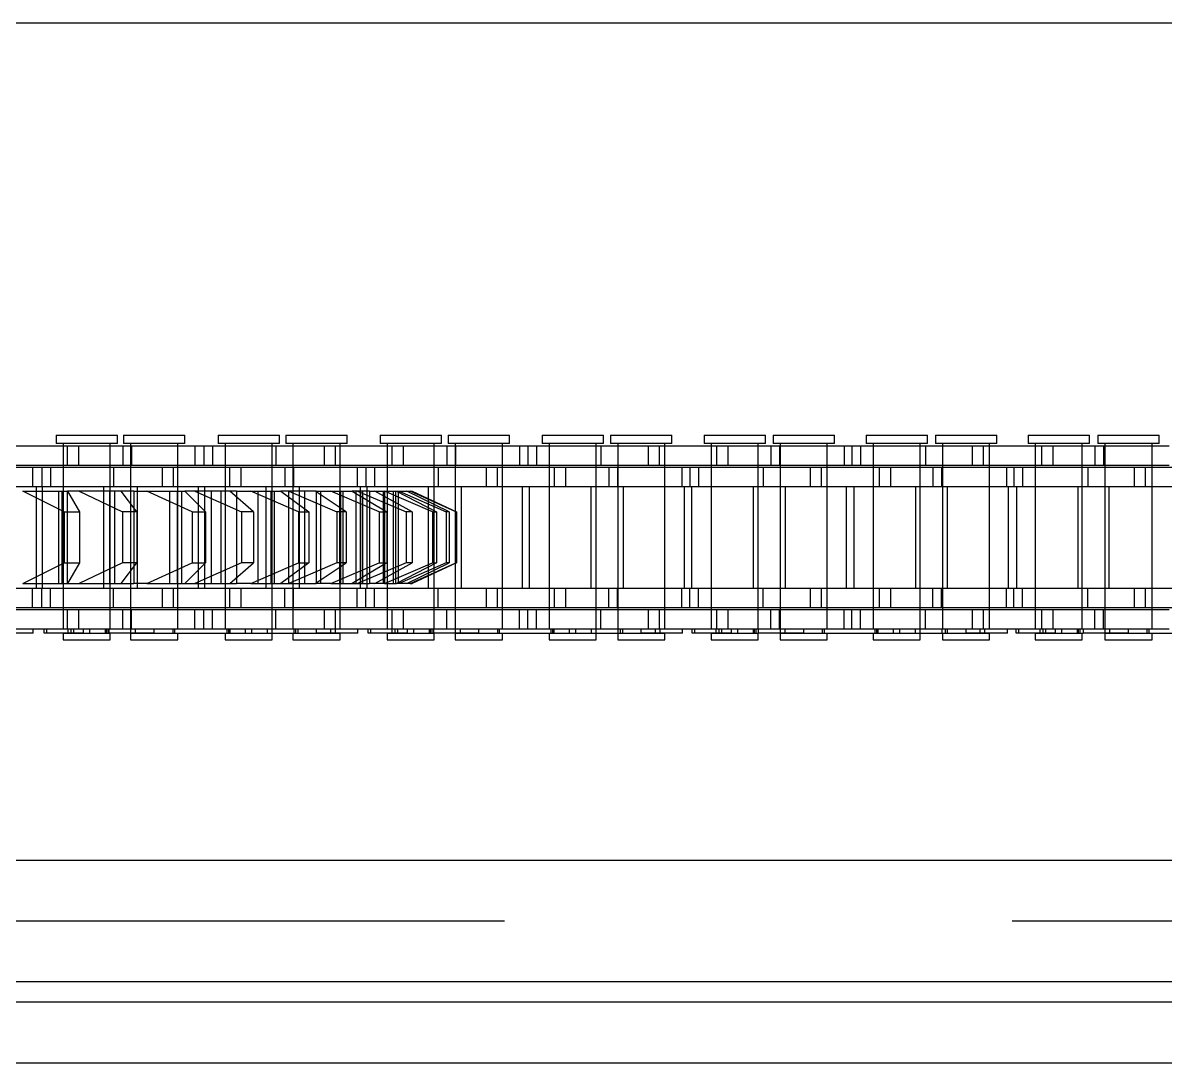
# Model space of a CAD drawing. Header units: metres. Extents: x 0 to 21025, y 0 to 14850.
# Drawn here: x 2123.5 to 2212.9, y 9040.3 to 9121.6 of the extents above; entities that cross this region are included whole.
import ezdxf

# ---------------------------------------------------------------- set-up
doc = ezdxf.new("R2010")
doc.units = ezdxf.units.M
doc.header["$LTSCALE"] = 25
doc.linetypes.add('HIDDEN2', pattern=[4.7625, 3.175, -1.5875])
doc.layers.add('SL4', color=4, linetype='Continuous')
doc.layers.add('ST1', color=7, linetype='HIDDEN2')

msp = doc.modelspace()

# ---------------------------------------------------------------- linework, layer by layer
at = {"layer": 'SL4'}
for p, q in [((2085.807, 9121.619), (2875.564, 9121.619)), ((2085.802, 9056.144), (2875.564, 9056.144)), ((2875.564, 9046.619), (1925.562, 9046.619)), ((2251.996, 9045.026), (1961.996, 9045.026)), ((2248.996, 9040.269), (1957.238, 9040.269))]:
    msp.add_line(p, q, dxfattribs=at)
at = {"layer": 'ST1'}
for p, q in [((2126.107, 9089.384), (2130.904, 9089.384)), ((2126.107, 9089.384), (2126.107, 9088.725)), ((2130.904, 9088.725), (2130.904, 9089.384)), ((2131.38, 9089.384), (2136.177, 9089.384)), ((2131.38, 9089.384), (2131.38, 9088.725)), ((2136.177, 9088.725), (2136.177, 9089.384)), ((2138.777, 9089.384), (2143.574, 9089.384)), ((2138.777, 9089.384), (2138.777, 9088.725)), ((2143.574, 9088.725), (2143.574, 9089.384)), ((2144.08, 9089.384), (2148.877, 9089.384)), ((2144.08, 9089.384), (2144.08, 9088.725)), ((2148.877, 9088.725), (2148.877, 9089.384)), ((2151.447, 9089.384), (2156.244, 9089.384)), ((2151.447, 9089.384), (2151.447, 9088.725)), ((2156.244, 9088.725), (2156.244, 9089.384)), ((2156.78, 9089.384), (2161.577, 9089.384)), ((2156.78, 9089.384), (2156.78, 9088.725)), ((2161.577, 9088.725), (2161.577, 9089.384)), ((2164.117, 9089.384), (2168.914, 9089.384)), ((2164.117, 9089.384), (2164.117, 9088.725)), ((2168.914, 9088.725), (2168.914, 9089.384)), ((2169.48, 9089.384), (2174.277, 9089.384)), ((2169.48, 9089.384), (2169.48, 9088.725)), ((2174.277, 9088.725), (2174.277, 9089.384)), ((2176.787, 9089.384), (2181.584, 9089.384)), ((2176.787, 9089.384), (2176.787, 9088.725)), ((2181.584, 9088.725), (2181.584, 9089.384)), ((2182.18, 9089.384), (2186.977, 9089.384)), ((2182.18, 9089.384), (2182.18, 9088.725)), ((2186.977, 9088.725), (2186.977, 9089.384)), ((2189.457, 9089.384), (2194.254, 9089.384)), ((2189.457, 9089.384), (2189.457, 9088.725)), ((2194.254, 9088.725), (2194.254, 9089.384)), ((2194.88, 9089.384), (2199.677, 9089.384)), ((2194.88, 9089.384), (2194.88, 9088.725)), ((2199.677, 9088.725), (2199.677, 9089.384)), ((2202.127, 9089.384), (2206.924, 9089.384)), ((2202.127, 9089.384), (2202.127, 9088.725)), ((2206.924, 9088.725), (2206.924, 9089.384)), ((2207.58, 9089.384), (2212.377, 9089.384)), ((2207.58, 9089.384), (2207.58, 9088.725)), ((2212.377, 9088.725), (2212.377, 9089.384)), ((2117.904, 9088.541), (2126.999, 9088.541)), ((2130.904, 9088.725), (2126.107, 9088.725)), ((2126.66, 9088.725), (2126.66, 9074.227)), ((2126.66, 9088.541), (2126.66, 9087.021)), ((2126.999, 9088.541), (2127.859, 9088.541)), ((2126.999, 9087.021), (2126.999, 9088.541)), ((2127.859, 9088.541), (2136.954, 9088.541)), ((2127.859, 9088.541), (2127.859, 9087.021)), ((2130.35, 9074.227), (2130.35, 9088.725)), ((2130.35, 9087.021), (2130.35, 9088.541)), ((2131.33, 9088.541), (2131.33, 9087.021)), ((2136.177, 9088.725), (2131.38, 9088.725)), ((2131.934, 9088.725), (2131.934, 9074.227)), ((2131.934, 9088.541), (2131.934, 9087.021)), ((2132.016, 9088.541), (2132.016, 9087.021)), ((2135.624, 9074.227), (2135.624, 9088.725)), ((2135.624, 9087.021), (2135.624, 9088.541)), ((2136.954, 9088.541), (2136.954, 9087.021)), ((2136.954, 9088.541), (2143.304, 9088.541)), ((2137.665, 9088.541), (2137.665, 9087.021)), ((2138.351, 9088.541), (2138.351, 9087.021)), ((2143.574, 9088.725), (2138.777, 9088.725)), ((2139.33, 9088.725), (2139.33, 9074.227)), ((2139.33, 9088.541), (2139.33, 9087.021)), ((2143.02, 9074.227), (2143.02, 9088.725)), ((2143.02, 9087.021), (2143.02, 9088.541)), ((2143.304, 9088.541), (2143.304, 9087.021)), ((2143.304, 9088.541), (2152.399, 9088.541)), ((2148.877, 9088.725), (2144.08, 9088.725)), ((2144.634, 9088.725), (2144.634, 9074.227)), ((2144.634, 9088.541), (2144.634, 9087.021)), ((2147.095, 9087.021), (2147.095, 9088.541)), ((2147.925, 9088.541), (2147.925, 9087.021)), ((2148.324, 9074.227), (2148.324, 9088.725)), ((2148.324, 9087.021), (2148.324, 9088.541)), ((2156.244, 9088.725), (2151.447, 9088.725)), ((2152, 9088.725), (2152, 9074.227)), ((2152, 9088.541), (2152, 9087.021)), ((2152.399, 9088.541), (2153.259, 9088.541)), ((2152.399, 9087.021), (2152.399, 9088.541)), ((2153.259, 9088.541), (2162.354, 9088.541)), ((2153.259, 9088.541), (2153.259, 9087.021)), ((2155.69, 9074.227), (2155.69, 9088.725)), ((2155.69, 9087.021), (2155.69, 9088.541)), ((2156.67, 9088.541), (2156.67, 9087.021)), ((2161.577, 9088.725), (2156.78, 9088.725)), ((2157.334, 9088.725), (2157.334, 9074.227)), ((2157.334, 9088.541), (2157.334, 9087.021)), ((2157.356, 9088.541), (2157.356, 9087.021)), ((2161.024, 9074.227), (2161.024, 9088.725)), ((2161.024, 9087.021), (2161.024, 9088.541)), ((2162.354, 9088.541), (2162.354, 9087.021)), ((2162.354, 9088.541), (2168.704, 9088.541)), ((2163.005, 9088.541), (2163.005, 9087.021)), ((2163.691, 9088.541), (2163.691, 9087.021)), ((2168.914, 9088.725), (2164.117, 9088.725)), ((2164.67, 9088.725), (2164.67, 9074.227)), ((2164.67, 9088.541), (2164.67, 9087.021)), ((2168.36, 9074.227), (2168.36, 9088.725)), ((2168.36, 9087.021), (2168.36, 9088.541)), ((2168.704, 9088.541), (2168.704, 9087.021)), ((2168.704, 9088.541), (2177.799, 9088.541)), ((2174.277, 9088.725), (2169.48, 9088.725)), ((2170.034, 9088.725), (2170.034, 9074.227)), ((2170.034, 9088.541), (2170.034, 9087.021)), ((2172.435, 9087.021), (2172.435, 9088.541)), ((2173.265, 9088.541), (2173.265, 9087.021)), ((2173.724, 9074.227), (2173.724, 9088.725)), ((2173.724, 9087.021), (2173.724, 9088.541)), ((2181.584, 9088.725), (2176.787, 9088.725)), ((2177.34, 9088.725), (2177.34, 9074.227)), ((2177.34, 9088.541), (2177.34, 9087.021)), ((2177.799, 9088.541), (2178.659, 9088.541)), ((2177.799, 9087.021), (2177.799, 9088.541)), ((2178.659, 9088.541), (2187.754, 9088.541)), ((2178.659, 9088.541), (2178.659, 9087.021)), ((2181.03, 9074.227), (2181.03, 9088.725)), ((2181.03, 9087.021), (2181.03, 9088.541)), ((2182.01, 9088.541), (2182.01, 9087.021)), ((2186.977, 9088.725), (2182.18, 9088.725)), ((2182.696, 9088.541), (2182.696, 9087.021)), ((2182.734, 9088.725), (2182.734, 9074.227)), ((2182.734, 9088.541), (2182.734, 9087.021)), ((2186.424, 9074.227), (2186.424, 9088.725)), ((2186.424, 9087.021), (2186.424, 9088.541)), ((2187.754, 9088.541), (2187.754, 9087.021)), ((2187.754, 9088.541), (2194.104, 9088.541)), ((2188.345, 9088.541), (2188.345, 9087.021)), ((2189.031, 9088.541), (2189.031, 9087.021)), ((2194.254, 9088.725), (2189.457, 9088.725)), ((2190.01, 9088.725), (2190.01, 9074.227)), ((2190.01, 9088.541), (2190.01, 9087.021)), ((2193.7, 9074.227), (2193.7, 9088.725)), ((2193.7, 9087.021), (2193.7, 9088.541)), ((2194.104, 9088.541), (2194.104, 9087.021)), ((2194.104, 9088.541), (2203.199, 9088.541)), ((2199.677, 9088.725), (2194.88, 9088.725)), ((2195.434, 9088.725), (2195.434, 9074.227)), ((2195.434, 9088.541), (2195.434, 9087.021)), ((2197.775, 9087.021), (2197.775, 9088.541)), ((2198.605, 9088.541), (2198.605, 9087.021)), ((2199.124, 9074.227), (2199.124, 9088.725)), ((2199.124, 9087.021), (2199.124, 9088.541)), ((2206.924, 9088.725), (2202.127, 9088.725)), ((2202.68, 9088.725), (2202.68, 9074.227)), ((2202.68, 9088.541), (2202.68, 9087.021)), ((2203.199, 9088.541), (2204.059, 9088.541)), ((2203.199, 9087.021), (2203.199, 9088.541)), ((2204.059, 9088.541), (2213.154, 9088.541)), ((2204.059, 9088.541), (2204.059, 9087.021)), ((2206.37, 9074.227), (2206.37, 9088.725)), ((2206.37, 9087.021), (2206.37, 9088.541)), ((2207.35, 9088.541), (2207.35, 9087.021)), ((2212.377, 9088.725), (2207.58, 9088.725)), ((2208.036, 9088.541), (2208.036, 9087.021)), ((2208.134, 9088.725), (2208.134, 9074.227)), ((2208.134, 9088.541), (2208.134, 9087.021)), ((2211.824, 9074.227), (2211.824, 9088.725)), ((2211.824, 9087.021), (2211.824, 9088.541)), ((2115.159, 9086.869), (2124.254, 9086.869)), ((2117.904, 9087.021), (2126.999, 9087.021)), ((2124.254, 9086.869), (2124.254, 9085.349)), ((2124.254, 9086.869), (2130.604, 9086.869)), ((2124.995, 9086.869), (2124.995, 9085.349)), ((2125.681, 9086.869), (2125.681, 9085.349)), ((2126.66, 9086.869), (2126.66, 9085.349)), ((2126.999, 9087.021), (2127.859, 9087.021)), ((2127.859, 9087.021), (2136.954, 9087.021)), ((2130.35, 9085.349), (2130.35, 9086.869)), ((2130.604, 9086.869), (2130.604, 9085.349)), ((2130.604, 9086.869), (2139.699, 9086.869)), ((2131.934, 9086.869), (2131.934, 9085.349)), ((2134.425, 9085.349), (2134.425, 9086.869)), ((2135.255, 9086.869), (2135.255, 9085.349)), ((2135.624, 9085.349), (2135.624, 9086.869)), ((2136.954, 9087.021), (2143.304, 9087.021)), ((2139.33, 9086.869), (2139.33, 9085.349)), ((2139.699, 9086.869), (2140.559, 9086.869)), ((2139.699, 9085.349), (2139.699, 9086.869)), ((2140.559, 9086.869), (2149.654, 9086.869)), ((2140.559, 9086.869), (2140.559, 9085.349)), ((2143.02, 9085.349), (2143.02, 9086.869)), ((2143.304, 9087.021), (2152.399, 9087.021)), ((2144, 9086.869), (2144, 9085.349)), ((2144.634, 9086.869), (2144.634, 9085.349)), ((2144.686, 9086.869), (2144.686, 9085.349)), ((2148.324, 9085.349), (2148.324, 9086.869)), ((2149.654, 9086.869), (2149.654, 9085.349)), ((2149.654, 9086.869), (2156.004, 9086.869)), ((2150.335, 9086.869), (2150.335, 9085.349)), ((2151.021, 9086.869), (2151.021, 9085.349)), ((2152, 9086.869), (2152, 9085.349)), ((2152.399, 9087.021), (2153.259, 9087.021)), ((2153.259, 9087.021), (2162.354, 9087.021)), ((2155.69, 9085.349), (2155.69, 9086.869)), ((2156.004, 9086.869), (2156.004, 9085.349)), ((2156.004, 9086.869), (2165.099, 9086.869)), ((2157.334, 9086.869), (2157.334, 9085.349)), ((2159.765, 9085.349), (2159.765, 9086.869)), ((2160.595, 9086.869), (2160.595, 9085.349)), ((2161.024, 9085.349), (2161.024, 9086.869)), ((2162.354, 9087.021), (2168.704, 9087.021)), ((2164.67, 9086.869), (2164.67, 9085.349)), ((2165.099, 9086.869), (2165.959, 9086.869)), ((2165.099, 9085.349), (2165.099, 9086.869)), ((2165.959, 9086.869), (2175.054, 9086.869)), ((2165.959, 9086.869), (2165.959, 9085.349)), ((2168.36, 9085.349), (2168.36, 9086.869)), ((2168.704, 9087.021), (2177.799, 9087.021)), ((2169.34, 9086.869), (2169.34, 9085.349)), ((2170.026, 9086.869), (2170.026, 9085.349)), ((2170.034, 9086.869), (2170.034, 9085.349)), ((2173.724, 9085.349), (2173.724, 9086.869)), ((2175.054, 9086.869), (2175.054, 9085.349)), ((2175.054, 9086.869), (2181.404, 9086.869)), ((2175.675, 9086.869), (2175.675, 9085.349)), ((2176.361, 9086.869), (2176.361, 9085.349)), ((2177.34, 9086.869), (2177.34, 9085.349)), ((2177.799, 9087.021), (2178.659, 9087.021)), ((2178.659, 9087.021), (2187.754, 9087.021)), ((2181.03, 9085.349), (2181.03, 9086.869)), ((2181.404, 9086.869), (2181.404, 9085.349)), ((2181.404, 9086.869), (2190.499, 9086.869)), ((2182.734, 9086.869), (2182.734, 9085.349)), ((2185.105, 9085.349), (2185.105, 9086.869)), ((2185.935, 9086.869), (2185.935, 9085.349)), ((2186.424, 9085.349), (2186.424, 9086.869)), ((2187.754, 9087.021), (2194.104, 9087.021)), ((2190.01, 9086.869), (2190.01, 9085.349)), ((2190.499, 9086.869), (2191.359, 9086.869)), ((2190.499, 9085.349), (2190.499, 9086.869)), ((2191.359, 9086.869), (2200.454, 9086.869)), ((2191.359, 9086.869), (2191.359, 9085.349)), ((2193.7, 9085.349), (2193.7, 9086.869)), ((2194.104, 9087.021), (2203.199, 9087.021)), ((2194.68, 9086.869), (2194.68, 9085.349)), ((2195.366, 9086.869), (2195.366, 9085.349)), ((2195.434, 9086.869), (2195.434, 9085.349)), ((2199.124, 9085.349), (2199.124, 9086.869)), ((2200.454, 9086.869), (2200.454, 9085.349)), ((2200.454, 9086.869), (2206.804, 9086.869)), ((2201.015, 9086.869), (2201.015, 9085.349)), ((2201.701, 9086.869), (2201.701, 9085.349)), ((2202.68, 9086.869), (2202.68, 9085.349)), ((2203.199, 9087.021), (2204.059, 9087.021)), ((2204.059, 9087.021), (2213.154, 9087.021)), ((2206.37, 9085.349), (2206.37, 9086.869)), ((2206.804, 9086.869), (2206.804, 9085.349)), ((2206.804, 9086.869), (2215.899, 9086.869)), ((2208.134, 9086.869), (2208.134, 9085.349)), ((2210.445, 9085.349), (2210.445, 9086.869)), ((2211.275, 9086.869), (2211.275, 9085.349)), ((2211.824, 9085.349), (2211.824, 9086.869)), ((2115.159, 9085.349), (2124.254, 9085.349)), ((2124.254, 9085.349), (2130.604, 9085.349)), ((2124.545, 9085.349), (2124.545, 9077.419)), ((2125.039, 9077.419), (2125.039, 9085.349)), ((2126.66, 9085.349), (2126.66, 9077.419)), ((2129.819, 9085.349), (2129.819, 9077.419)), ((2130.35, 9077.419), (2130.35, 9085.349)), ((2130.604, 9085.349), (2139.699, 9085.349)), ((2131.934, 9085.349), (2131.934, 9077.419)), ((2132.465, 9077.419), (2132.465, 9085.349)), ((2135.624, 9077.419), (2135.624, 9085.349)), ((2137.215, 9085.349), (2137.215, 9077.419)), ((2137.739, 9077.419), (2137.739, 9085.349)), ((2139.33, 9085.349), (2139.33, 9077.419)), ((2139.699, 9085.349), (2140.559, 9085.349)), ((2140.559, 9085.349), (2149.654, 9085.349)), ((2142.519, 9085.349), (2142.519, 9077.419)), ((2143.02, 9077.419), (2143.02, 9085.349)), ((2144.634, 9085.349), (2144.634, 9077.419)), ((2145.135, 9077.419), (2145.135, 9085.349)), ((2148.324, 9077.419), (2148.324, 9085.349)), ((2149.654, 9085.349), (2156.004, 9085.349)), ((2149.885, 9085.349), (2149.885, 9077.419)), ((2150.439, 9077.419), (2150.439, 9085.349)), ((2152, 9085.349), (2152, 9077.419)), ((2155.219, 9085.349), (2155.219, 9077.419)), ((2155.69, 9077.419), (2155.69, 9085.349)), ((2156.004, 9085.349), (2165.099, 9085.349)), ((2157.334, 9085.349), (2157.334, 9077.419)), ((2157.805, 9077.419), (2157.805, 9085.349)), ((2161.024, 9077.419), (2161.024, 9085.349)), ((2162.555, 9085.349), (2162.555, 9077.419)), ((2163.139, 9077.419), (2163.139, 9085.349)), ((2164.67, 9085.349), (2164.67, 9077.419)), ((2165.099, 9085.349), (2165.959, 9085.349)), ((2165.959, 9085.349), (2175.054, 9085.349)), ((2167.919, 9085.349), (2167.919, 9077.419)), ((2168.36, 9077.419), (2168.36, 9085.349)), ((2170.034, 9085.349), (2170.034, 9077.419)), ((2170.475, 9077.419), (2170.475, 9085.349)), ((2173.724, 9077.419), (2173.724, 9085.349)), ((2175.054, 9085.349), (2181.404, 9085.349)), ((2175.225, 9085.349), (2175.225, 9077.419)), ((2175.839, 9077.419), (2175.839, 9085.349)), ((2177.34, 9085.349), (2177.34, 9077.419)), ((2180.619, 9085.349), (2180.619, 9077.419)), ((2181.03, 9077.419), (2181.03, 9085.349)), ((2181.404, 9085.349), (2190.499, 9085.349)), ((2182.734, 9085.349), (2182.734, 9077.419)), ((2183.145, 9077.419), (2183.145, 9085.349)), ((2186.424, 9077.419), (2186.424, 9085.349)), ((2187.895, 9085.349), (2187.895, 9077.419)), ((2188.539, 9077.419), (2188.539, 9085.349)), ((2190.01, 9085.349), (2190.01, 9077.419)), ((2190.499, 9085.349), (2191.359, 9085.349)), ((2191.359, 9085.349), (2200.454, 9085.349)), ((2193.319, 9085.349), (2193.319, 9077.419)), ((2193.7, 9077.419), (2193.7, 9085.349)), ((2195.434, 9085.349), (2195.434, 9077.419)), ((2195.815, 9077.419), (2195.815, 9085.349)), ((2199.124, 9077.419), (2199.124, 9085.349)), ((2200.454, 9085.349), (2206.804, 9085.349)), ((2200.565, 9085.349), (2200.565, 9077.419)), ((2201.239, 9077.419), (2201.239, 9085.349)), ((2202.68, 9085.349), (2202.68, 9077.419)), ((2206.019, 9085.349), (2206.019, 9077.419)), ((2206.37, 9077.419), (2206.37, 9085.349)), ((2206.804, 9085.349), (2215.899, 9085.349)), ((2208.134, 9085.349), (2208.134, 9077.419)), ((2208.485, 9077.419), (2208.485, 9085.349)), ((2211.824, 9077.419), (2211.824, 9085.349)), ((2126.735, 9083.384), (2123.508, 9084.984)), ((2123.508, 9084.984), (2126.989, 9084.984)), ((2126.291, 9084.984), (2126.291, 9077.784)), ((2126.566, 9084.984), (2126.566, 9077.784)), ((2126.965, 9084.984), (2126.965, 9077.784)), ((2126.989, 9084.984), (2127.943, 9083.384)), ((2132.197, 9084.984), (2126.989, 9084.984)), ((2127.924, 9084.984), (2131.298, 9083.384)), ((2130.287, 9084.984), (2130.287, 9077.784)), ((2130.688, 9084.984), (2130.688, 9077.784)), ((2132.433, 9083.384), (2131.194, 9084.984)), ((2132.197, 9084.984), (2132.197, 9077.784)), ((2132.197, 9084.984), (2133.217, 9084.984)), ((2136.751, 9083.384), (2133.217, 9084.984)), ((2133.217, 9084.984), (2136.185, 9084.984)), ((2134.98, 9084.984), (2134.98, 9077.784)), ((2135.577, 9084.984), (2135.577, 9077.784)), ((2135.912, 9084.984), (2135.912, 9077.784)), ((2136.185, 9084.984), (2137.781, 9083.384)), ((2140.228, 9084.984), (2136.185, 9084.984)), ((2136.972, 9084.984), (2140.604, 9083.384)), ((2138.23, 9084.984), (2138.23, 9077.784)), ((2139.001, 9084.984), (2139.001, 9077.784)), ((2141.546, 9083.384), (2139.685, 9084.984)), ((2140.228, 9084.984), (2140.228, 9077.784)), ((2140.228, 9084.984), (2141.331, 9084.984)), ((2145.057, 9083.384), (2141.331, 9084.984)), ((2141.331, 9084.984), (2143.69, 9084.984)), ((2141.889, 9084.984), (2141.889, 9077.784)), ((2142.915, 9084.984), (2142.915, 9077.784)), ((2143.176, 9084.984), (2143.176, 9077.784)), ((2143.69, 9084.984), (2145.876, 9083.384)), ((2146.438, 9084.984), (2143.69, 9084.984)), ((2144.288, 9084.984), (2144.288, 9077.784)), ((2144.304, 9084.984), (2148.077, 9083.384)), ((2145.532, 9084.984), (2145.532, 9077.784)), ((2148.795, 9083.384), (2146.372, 9084.984)), ((2146.438, 9084.984), (2146.438, 9077.784)), ((2146.438, 9084.984), (2147.587, 9084.984)), ((2146.794, 9084.984), (2146.794, 9077.784)), ((2151.387, 9083.384), (2147.587, 9084.984)), ((2147.587, 9084.984), (2149.263, 9084.984)), ((2148.265, 9084.984), (2148.265, 9077.784)), ((2148.346, 9084.984), (2148.346, 9077.784)), ((2148.525, 9084.984), (2148.525, 9077.784)), ((2149.263, 9084.984), (2151.969, 9083.384)), ((2150.627, 9084.984), (2149.263, 9084.984)), ((2149.539, 9084.984), (2149.539, 9077.784)), ((2149.683, 9084.984), (2153.477, 9083.384)), ((2150.035, 9084.984), (2150.035, 9077.784)), ((2150.072, 9084.984), (2150.072, 9077.784)), ((2150.627, 9084.984), (2150.627, 9077.784)), ((2150.627, 9084.984), (2151.786, 9084.984)), ((2153.948, 9083.384), (2151.041, 9084.984)), ((2151.695, 9084.984), (2151.695, 9077.784)), ((2155.537, 9083.384), (2151.786, 9084.984)), ((2151.786, 9084.984), (2152.724, 9084.984)), ((2151.786, 9084.984), (2151.786, 9077.784)), ((2152.474, 9084.984), (2152.474, 9077.784)), ((2152.661, 9084.984), (2152.661, 9077.784)), ((2152.661, 9084.984), (2153.792, 9084.984)), ((2152.724, 9084.984), (2155.863, 9083.384)), ((2152.854, 9084.984), (2152.854, 9077.784)), ((2152.937, 9084.984), (2156.629, 9083.384)), ((2156.839, 9083.384), (2153.541, 9084.984)), ((2157.374, 9083.384), (2153.792, 9084.984)), ((2153.792, 9084.984), (2153.962, 9084.984)), ((2153.962, 9084.984), (2157.433, 9083.384)), ((2126.735, 9083.384), (2126.735, 9079.384)), ((2126.735, 9083.384), (2127.943, 9083.384)), ((2127.943, 9083.384), (2127.943, 9079.384)), ((2131.298, 9083.384), (2131.298, 9079.384)), ((2132.433, 9083.384), (2131.298, 9083.384)), ((2132.433, 9083.384), (2132.433, 9079.384)), ((2136.751, 9083.384), (2136.751, 9079.384)), ((2136.751, 9083.384), (2137.781, 9083.384)), ((2137.781, 9083.384), (2137.781, 9079.384)), ((2140.604, 9083.384), (2140.604, 9079.384)), ((2141.546, 9083.384), (2140.604, 9083.384)), ((2141.546, 9083.384), (2141.546, 9079.384)), ((2145.057, 9083.384), (2145.057, 9079.384)), ((2145.057, 9083.384), (2145.876, 9083.384)), ((2145.876, 9083.384), (2145.876, 9079.384)), ((2148.795, 9083.384), (2148.077, 9083.384)), ((2148.077, 9083.384), (2148.077, 9079.384)), ((2148.795, 9083.384), (2148.795, 9079.384)), ((2151.387, 9083.384), (2151.387, 9079.384)), ((2151.387, 9083.384), (2151.969, 9083.384)), ((2151.969, 9083.384), (2151.969, 9079.384)), ((2153.948, 9083.384), (2153.477, 9083.384)), ((2153.477, 9083.384), (2153.477, 9079.384)), ((2153.948, 9083.384), (2153.948, 9079.384)), ((2155.537, 9083.384), (2155.537, 9079.384)), ((2155.537, 9083.384), (2155.863, 9083.384)), ((2155.863, 9083.384), (2155.863, 9079.384)), ((2156.839, 9083.384), (2156.629, 9083.384)), ((2156.629, 9083.384), (2156.629, 9079.384)), ((2156.839, 9083.384), (2156.839, 9079.384)), ((2157.374, 9083.384), (2157.374, 9079.384)), ((2157.374, 9083.384), (2157.433, 9083.384)), ((2157.433, 9083.384), (2157.433, 9079.384)), ((2123.508, 9077.784), (2126.735, 9079.384)), ((2126.735, 9079.384), (2127.943, 9079.384)), ((2127.943, 9079.384), (2126.989, 9077.784)), ((2131.298, 9079.384), (2127.924, 9077.784)), ((2131.194, 9077.784), (2132.433, 9079.384)), ((2132.433, 9079.384), (2131.298, 9079.384)), ((2133.217, 9077.784), (2136.751, 9079.384)), ((2137.781, 9079.384), (2136.185, 9077.784)), ((2136.751, 9079.384), (2137.781, 9079.384)), ((2140.604, 9079.384), (2136.972, 9077.784)), ((2139.685, 9077.784), (2141.546, 9079.384)), ((2141.546, 9079.384), (2140.604, 9079.384)), ((2141.331, 9077.784), (2145.057, 9079.384)), ((2145.876, 9079.384), (2143.69, 9077.784)), ((2148.077, 9079.384), (2144.304, 9077.784)), ((2145.057, 9079.384), (2145.876, 9079.384)), ((2146.372, 9077.784), (2148.795, 9079.384)), ((2147.587, 9077.784), (2151.387, 9079.384)), ((2148.795, 9079.384), (2148.077, 9079.384)), ((2151.969, 9079.384), (2149.263, 9077.784)), ((2153.477, 9079.384), (2149.683, 9077.784)), ((2151.041, 9077.784), (2153.948, 9079.384)), ((2151.387, 9079.384), (2151.969, 9079.384)), ((2151.786, 9077.784), (2155.537, 9079.384)), ((2155.863, 9079.384), (2152.724, 9077.784)), ((2156.629, 9079.384), (2152.937, 9077.784)), ((2153.948, 9079.384), (2153.477, 9079.384)), ((2153.541, 9077.784), (2156.839, 9079.384)), ((2153.792, 9077.784), (2157.374, 9079.384)), ((2157.433, 9079.384), (2153.962, 9077.784)), ((2155.537, 9079.384), (2155.863, 9079.384)), ((2156.839, 9079.384), (2156.629, 9079.384)), ((2157.374, 9079.384), (2157.433, 9079.384)), ((2115.159, 9077.419), (2124.254, 9077.419)), ((2123.508, 9077.784), (2126.989, 9077.784)), ((2124.254, 9075.899), (2124.254, 9077.419)), ((2124.254, 9077.419), (2130.604, 9077.419)), ((2124.995, 9075.899), (2124.995, 9077.419)), ((2125.681, 9075.899), (2125.681, 9077.419)), ((2126.66, 9077.419), (2126.66, 9075.899)), ((2126.989, 9077.784), (2132.197, 9077.784)), ((2130.35, 9075.899), (2130.35, 9077.419)), ((2130.604, 9075.899), (2130.604, 9077.419)), ((2130.604, 9077.419), (2139.699, 9077.419)), ((2131.934, 9077.419), (2131.934, 9075.899)), ((2133.217, 9077.784), (2132.197, 9077.784)), ((2133.217, 9077.784), (2136.185, 9077.784)), ((2134.425, 9075.899), (2134.425, 9077.419)), ((2135.255, 9077.419), (2135.255, 9075.899)), ((2135.624, 9075.899), (2135.624, 9077.419)), ((2136.185, 9077.784), (2140.228, 9077.784)), ((2139.33, 9077.419), (2139.33, 9075.899)), ((2139.699, 9077.419), (2140.559, 9077.419)), ((2139.699, 9075.899), (2139.699, 9077.419)), ((2141.331, 9077.784), (2140.228, 9077.784)), ((2140.559, 9077.419), (2149.654, 9077.419)), ((2140.559, 9077.419), (2140.559, 9075.899)), ((2141.331, 9077.784), (2143.69, 9077.784)), ((2143.02, 9075.899), (2143.02, 9077.419)), ((2143.69, 9077.784), (2146.438, 9077.784)), ((2144, 9075.899), (2144, 9077.419)), ((2144.634, 9077.419), (2144.634, 9075.899)), ((2144.686, 9075.899), (2144.686, 9077.419)), ((2147.587, 9077.784), (2146.438, 9077.784)), ((2147.587, 9077.784), (2149.263, 9077.784)), ((2148.324, 9075.899), (2148.324, 9077.419)), ((2149.263, 9077.784), (2150.627, 9077.784)), ((2149.654, 9075.899), (2149.654, 9077.419)), ((2149.654, 9077.419), (2156.004, 9077.419)), ((2150.335, 9075.899), (2150.335, 9077.419)), ((2151.786, 9077.784), (2150.627, 9077.784)), ((2151.021, 9075.899), (2151.021, 9077.419)), ((2151.786, 9077.784), (2152.724, 9077.784)), ((2152, 9077.419), (2152, 9075.899)), ((2153.792, 9077.784), (2152.661, 9077.784)), ((2153.792, 9077.784), (2153.962, 9077.784)), ((2155.69, 9075.899), (2155.69, 9077.419)), ((2156.004, 9075.899), (2156.004, 9077.419)), ((2156.004, 9077.419), (2165.099, 9077.419)), ((2157.334, 9077.419), (2157.334, 9075.899)), ((2159.765, 9075.899), (2159.765, 9077.419)), ((2160.595, 9077.419), (2160.595, 9075.899)), ((2161.024, 9075.899), (2161.024, 9077.419)), ((2164.67, 9077.419), (2164.67, 9075.899)), ((2165.099, 9077.419), (2165.959, 9077.419)), ((2165.099, 9075.899), (2165.099, 9077.419)), ((2165.959, 9077.419), (2175.054, 9077.419)), ((2165.959, 9077.419), (2165.959, 9075.899)), ((2168.36, 9075.899), (2168.36, 9077.419)), ((2169.34, 9075.899), (2169.34, 9077.419)), ((2170.026, 9075.899), (2170.026, 9077.419)), ((2170.034, 9077.419), (2170.034, 9075.899)), ((2173.724, 9075.899), (2173.724, 9077.419)), ((2175.054, 9075.899), (2175.054, 9077.419)), ((2175.054, 9077.419), (2181.404, 9077.419)), ((2175.675, 9075.899), (2175.675, 9077.419)), ((2176.361, 9075.899), (2176.361, 9077.419)), ((2177.34, 9077.419), (2177.34, 9075.899)), ((2181.03, 9075.899), (2181.03, 9077.419)), ((2181.404, 9075.899), (2181.404, 9077.419)), ((2181.404, 9077.419), (2190.499, 9077.419)), ((2182.734, 9077.419), (2182.734, 9075.899)), ((2185.105, 9075.899), (2185.105, 9077.419)), ((2185.935, 9077.419), (2185.935, 9075.899)), ((2186.424, 9075.899), (2186.424, 9077.419)), ((2190.01, 9077.419), (2190.01, 9075.899)), ((2190.499, 9077.419), (2191.359, 9077.419)), ((2190.499, 9075.899), (2190.499, 9077.419)), ((2191.359, 9077.419), (2200.454, 9077.419)), ((2191.359, 9077.419), (2191.359, 9075.899)), ((2193.7, 9075.899), (2193.7, 9077.419)), ((2194.68, 9075.899), (2194.68, 9077.419)), ((2195.366, 9075.899), (2195.366, 9077.419)), ((2195.434, 9077.419), (2195.434, 9075.899)), ((2199.124, 9075.899), (2199.124, 9077.419)), ((2200.454, 9075.899), (2200.454, 9077.419)), ((2200.454, 9077.419), (2206.804, 9077.419)), ((2201.015, 9075.899), (2201.015, 9077.419)), ((2201.701, 9075.899), (2201.701, 9077.419)), ((2202.68, 9077.419), (2202.68, 9075.899)), ((2206.37, 9075.899), (2206.37, 9077.419)), ((2206.804, 9075.899), (2206.804, 9077.419)), ((2206.804, 9077.419), (2215.899, 9077.419)), ((2208.134, 9077.419), (2208.134, 9075.899)), ((2210.445, 9075.899), (2210.445, 9077.419)), ((2211.275, 9077.419), (2211.275, 9075.899)), ((2211.824, 9075.899), (2211.824, 9077.419)), ((2115.159, 9075.899), (2124.254, 9075.899)), ((2117.904, 9075.747), (2126.999, 9075.747)), ((2124.254, 9075.899), (2130.604, 9075.899)), ((2126.66, 9075.747), (2126.66, 9074.227)), ((2126.999, 9075.747), (2127.859, 9075.747)), ((2126.999, 9074.227), (2126.999, 9075.747)), ((2127.859, 9075.747), (2136.954, 9075.747)), ((2127.859, 9075.747), (2127.859, 9074.227)), ((2130.35, 9074.227), (2130.35, 9075.747)), ((2130.604, 9075.899), (2139.699, 9075.899)), ((2131.33, 9074.227), (2131.33, 9075.747)), ((2131.934, 9075.747), (2131.934, 9073.894)), ((2132.016, 9074.227), (2132.016, 9075.747)), ((2135.624, 9074.227), (2135.624, 9075.747)), ((2136.954, 9074.227), (2136.954, 9075.747)), ((2136.954, 9075.747), (2143.304, 9075.747)), ((2137.665, 9074.227), (2137.665, 9075.747)), ((2138.351, 9074.227), (2138.351, 9075.747)), ((2139.33, 9075.747), (2139.33, 9074.227)), ((2139.699, 9075.899), (2140.559, 9075.899)), ((2140.559, 9075.899), (2149.654, 9075.899)), ((2143.02, 9073.894), (2143.02, 9075.747)), ((2143.304, 9074.227), (2143.304, 9075.747)), ((2143.304, 9075.747), (2152.399, 9075.747)), ((2144.634, 9075.747), (2144.634, 9074.227)), ((2147.095, 9074.227), (2147.095, 9075.747)), ((2147.925, 9075.747), (2147.925, 9074.227)), ((2148.324, 9074.227), (2148.324, 9075.747)), ((2149.654, 9075.899), (2156.004, 9075.899)), ((2152, 9075.747), (2152, 9074.227)), ((2152.399, 9075.747), (2153.259, 9075.747)), ((2152.399, 9074.227), (2152.399, 9075.747)), ((2153.259, 9075.747), (2162.354, 9075.747)), ((2153.259, 9075.747), (2153.259, 9074.227)), ((2155.69, 9074.227), (2155.69, 9075.747)), ((2156.004, 9075.899), (2165.099, 9075.899)), ((2156.67, 9074.227), (2156.67, 9075.747)), ((2157.334, 9075.747), (2157.334, 9073.894)), ((2157.356, 9074.227), (2157.356, 9075.747)), ((2161.024, 9074.227), (2161.024, 9075.747)), ((2162.354, 9074.227), (2162.354, 9075.747)), ((2162.354, 9075.747), (2168.704, 9075.747)), ((2163.005, 9074.227), (2163.005, 9075.747)), ((2163.691, 9074.227), (2163.691, 9075.747)), ((2164.67, 9075.747), (2164.67, 9074.227)), ((2165.099, 9075.899), (2165.959, 9075.899)), ((2165.959, 9075.899), (2175.054, 9075.899)), ((2168.36, 9073.894), (2168.36, 9075.747)), ((2168.704, 9074.227), (2168.704, 9075.747)), ((2168.704, 9075.747), (2177.799, 9075.747)), ((2170.034, 9075.747), (2170.034, 9074.227)), ((2172.435, 9074.227), (2172.435, 9075.747)), ((2173.265, 9075.747), (2173.265, 9074.227)), ((2173.724, 9074.227), (2173.724, 9075.747)), ((2175.054, 9075.899), (2181.404, 9075.899)), ((2177.34, 9075.747), (2177.34, 9074.227)), ((2177.799, 9075.747), (2178.659, 9075.747)), ((2177.799, 9074.227), (2177.799, 9075.747)), ((2178.659, 9075.747), (2187.754, 9075.747)), ((2178.659, 9075.747), (2178.659, 9074.227)), ((2181.03, 9074.227), (2181.03, 9075.747)), ((2181.404, 9075.899), (2190.499, 9075.899)), ((2182.01, 9074.227), (2182.01, 9075.747)), ((2182.696, 9074.227), (2182.696, 9075.747)), ((2182.734, 9075.747), (2182.734, 9073.894)), ((2186.424, 9074.227), (2186.424, 9075.747)), ((2187.754, 9074.227), (2187.754, 9075.747)), ((2187.754, 9075.747), (2194.104, 9075.747)), ((2188.345, 9074.227), (2188.345, 9075.747)), ((2189.031, 9074.227), (2189.031, 9075.747)), ((2190.01, 9075.747), (2190.01, 9074.227)), ((2190.499, 9075.899), (2191.359, 9075.899)), ((2191.359, 9075.899), (2200.454, 9075.899)), ((2193.7, 9073.894), (2193.7, 9075.747)), ((2194.104, 9074.227), (2194.104, 9075.747)), ((2194.104, 9075.747), (2203.199, 9075.747)), ((2195.434, 9075.747), (2195.434, 9074.227)), ((2197.775, 9074.227), (2197.775, 9075.747)), ((2198.605, 9075.747), (2198.605, 9074.227)), ((2199.124, 9074.227), (2199.124, 9075.747)), ((2200.454, 9075.899), (2206.804, 9075.899)), ((2202.68, 9075.747), (2202.68, 9074.227)), ((2203.199, 9075.747), (2204.059, 9075.747)), ((2203.199, 9074.227), (2203.199, 9075.747)), ((2204.059, 9075.747), (2213.154, 9075.747)), ((2204.059, 9075.747), (2204.059, 9074.227)), ((2206.37, 9074.227), (2206.37, 9075.747)), ((2206.804, 9075.899), (2215.899, 9075.899)), ((2207.35, 9074.227), (2207.35, 9075.747)), ((2208.036, 9074.227), (2208.036, 9075.747)), ((2208.134, 9075.747), (2208.134, 9073.894)), ((2211.824, 9074.227), (2211.824, 9075.747)), ((2117.904, 9074.227), (2126.999, 9074.227)), ((2124.31, 9073.894), (2121.079, 9073.894)), ((2124.31, 9073.894), (2124.31, 9074.227)), ((2125.181, 9073.894), (2125.181, 9074.227)), ((2128.261, 9073.894), (2125.181, 9073.894)), ((2125.383, 9073.894), (2125.383, 9074.227)), ((2130.35, 9073.858), (2126.66, 9073.858)), ((2126.66, 9073.858), (2126.66, 9073.384)), ((2126.999, 9074.227), (2127.859, 9074.227)), ((2127.029, 9074.227), (2127.029, 9073.858)), ((2127.3, 9073.894), (2127.3, 9074.227)), ((2127.502, 9073.894), (2127.502, 9074.227)), ((2127.859, 9074.227), (2136.954, 9074.227)), ((2128.261, 9073.894), (2128.261, 9074.227)), ((2128.261, 9073.894), (2130.227, 9073.894)), ((2128.749, 9073.894), (2128.749, 9074.227)), ((2129.981, 9073.858), (2129.981, 9074.227)), ((2130.06, 9073.894), (2130.06, 9074.227)), ((2130.181, 9073.894), (2130.181, 9074.227)), ((2130.227, 9074.227), (2130.227, 9073.894)), ((2133.779, 9073.894), (2130.227, 9073.894)), ((2130.35, 9073.384), (2130.35, 9073.858)), ((2135.624, 9073.858), (2131.934, 9073.858)), ((2131.934, 9073.858), (2131.934, 9073.384)), ((2132.303, 9074.227), (2132.303, 9073.858)), ((2133.779, 9073.894), (2133.779, 9074.227)), ((2133.779, 9073.894), (2146.479, 9073.894)), ((2135.255, 9073.858), (2135.255, 9074.227)), ((2135.398, 9073.894), (2135.398, 9074.227)), ((2135.624, 9073.384), (2135.624, 9073.858)), ((2136.954, 9074.227), (2143.304, 9074.227)), ((2143.02, 9073.858), (2139.33, 9073.858)), ((2139.33, 9073.858), (2139.33, 9073.384)), ((2139.499, 9073.894), (2139.499, 9074.227)), ((2139.621, 9073.894), (2139.621, 9074.227)), ((2139.699, 9074.227), (2139.699, 9073.858)), ((2140.931, 9073.894), (2140.931, 9074.227)), ((2141.419, 9073.894), (2141.419, 9074.227)), ((2142.651, 9073.858), (2142.651, 9074.227)), ((2143.02, 9073.384), (2143.02, 9073.858)), ((2143.304, 9074.227), (2152.399, 9074.227)), ((2148.324, 9073.858), (2144.634, 9073.858)), ((2144.634, 9073.858), (2144.634, 9073.384)), ((2144.727, 9073.894), (2144.727, 9074.227)), ((2144.86, 9073.894), (2144.86, 9074.227)), ((2145.003, 9074.227), (2145.003, 9073.858)), ((2146.479, 9073.894), (2146.479, 9074.227)), ((2149.71, 9073.894), (2146.479, 9073.894)), ((2147.586, 9073.894), (2147.586, 9074.227)), ((2147.955, 9073.858), (2147.955, 9074.227)), ((2148.324, 9073.384), (2148.324, 9073.858)), ((2149.71, 9073.894), (2149.71, 9074.227)), ((2150.521, 9073.894), (2150.521, 9074.227)), ((2153.601, 9073.894), (2150.521, 9073.894)), ((2150.723, 9073.894), (2150.723, 9074.227)), ((2155.69, 9073.858), (2152, 9073.858)), ((2152, 9073.858), (2152, 9073.384)), ((2152.369, 9074.227), (2152.369, 9073.858)), ((2152.399, 9074.227), (2153.259, 9074.227)), ((2152.64, 9073.894), (2152.64, 9074.227)), ((2152.842, 9073.894), (2152.842, 9074.227)), ((2153.259, 9074.227), (2162.354, 9074.227)), ((2153.601, 9073.894), (2153.601, 9074.227)), ((2153.601, 9073.894), (2155.627, 9073.894)), ((2154.089, 9073.894), (2154.089, 9074.227)), ((2155.321, 9073.858), (2155.321, 9074.227)), ((2155.4, 9073.894), (2155.4, 9074.227)), ((2155.521, 9073.894), (2155.521, 9074.227)), ((2155.627, 9074.227), (2155.627, 9073.894)), ((2159.179, 9073.894), (2155.627, 9073.894)), ((2155.69, 9073.384), (2155.69, 9073.858)), ((2161.024, 9073.858), (2157.334, 9073.858)), ((2157.334, 9073.858), (2157.334, 9073.384)), ((2157.703, 9074.227), (2157.703, 9073.858)), ((2159.179, 9073.894), (2159.179, 9074.227)), ((2159.179, 9073.894), (2171.879, 9073.894)), ((2160.655, 9073.858), (2160.655, 9074.227)), ((2160.798, 9073.894), (2160.798, 9074.227)), ((2161.024, 9073.384), (2161.024, 9073.858)), ((2162.354, 9074.227), (2168.704, 9074.227)), ((2168.36, 9073.858), (2164.67, 9073.858)), ((2164.67, 9073.858), (2164.67, 9073.384)), ((2164.839, 9073.894), (2164.839, 9074.227)), ((2164.961, 9073.894), (2164.961, 9074.227)), ((2165.039, 9074.227), (2165.039, 9073.858)), ((2166.271, 9073.894), (2166.271, 9074.227)), ((2166.759, 9073.894), (2166.759, 9074.227)), ((2167.991, 9073.858), (2167.991, 9074.227)), ((2168.36, 9073.384), (2168.36, 9073.858)), ((2168.704, 9074.227), (2177.799, 9074.227)), ((2173.724, 9073.858), (2170.034, 9073.858)), ((2170.034, 9073.858), (2170.034, 9073.384)), ((2170.067, 9073.894), (2170.067, 9074.227)), ((2170.26, 9073.894), (2170.26, 9074.227)), ((2170.403, 9074.227), (2170.403, 9073.858)), ((2171.879, 9073.894), (2171.879, 9074.227)), ((2175.11, 9073.894), (2171.879, 9073.894)), ((2172.986, 9073.894), (2172.986, 9074.227)), ((2173.355, 9073.858), (2173.355, 9074.227)), ((2173.724, 9073.384), (2173.724, 9073.858)), ((2175.11, 9073.894), (2175.11, 9074.227)), ((2175.861, 9073.894), (2175.861, 9074.227)), ((2178.941, 9073.894), (2175.861, 9073.894)), ((2176.063, 9073.894), (2176.063, 9074.227)), ((2181.03, 9073.858), (2177.34, 9073.858)), ((2177.34, 9073.858), (2177.34, 9073.384)), ((2177.709, 9074.227), (2177.709, 9073.858)), ((2177.799, 9074.227), (2178.659, 9074.227)), ((2177.98, 9073.894), (2177.98, 9074.227)), ((2178.182, 9073.894), (2178.182, 9074.227)), ((2178.659, 9074.227), (2187.754, 9074.227)), ((2178.941, 9073.894), (2178.941, 9074.227)), ((2178.941, 9073.894), (2181.027, 9073.894)), ((2179.429, 9073.894), (2179.429, 9074.227)), ((2180.661, 9073.858), (2180.661, 9074.227)), ((2180.74, 9073.894), (2180.74, 9074.227)), ((2180.861, 9073.894), (2180.861, 9074.227)), ((2181.027, 9074.227), (2181.027, 9073.894)), ((2184.579, 9073.894), (2181.027, 9073.894)), ((2181.03, 9073.384), (2181.03, 9073.858)), ((2186.424, 9073.858), (2182.734, 9073.858)), ((2182.734, 9073.858), (2182.734, 9073.384)), ((2183.103, 9074.227), (2183.103, 9073.858)), ((2184.579, 9073.894), (2184.579, 9074.227)), ((2184.579, 9073.894), (2197.279, 9073.894)), ((2186.055, 9073.858), (2186.055, 9074.227)), ((2186.198, 9073.894), (2186.198, 9074.227)), ((2186.424, 9073.384), (2186.424, 9073.858)), ((2187.754, 9074.227), (2194.104, 9074.227)), ((2193.7, 9073.858), (2190.01, 9073.858)), ((2190.01, 9073.858), (2190.01, 9073.384)), ((2190.179, 9073.894), (2190.179, 9074.227)), ((2190.301, 9073.894), (2190.301, 9074.227)), ((2190.379, 9074.227), (2190.379, 9073.858)), ((2191.611, 9073.894), (2191.611, 9074.227)), ((2192.099, 9073.894), (2192.099, 9074.227)), ((2193.331, 9073.858), (2193.331, 9074.227)), ((2193.7, 9073.384), (2193.7, 9073.858)), ((2194.104, 9074.227), (2203.199, 9074.227)), ((2195.407, 9073.894), (2195.407, 9074.227)), ((2199.124, 9073.858), (2195.434, 9073.858)), ((2195.434, 9073.858), (2195.434, 9073.384)), ((2195.66, 9073.894), (2195.66, 9074.227)), ((2195.803, 9074.227), (2195.803, 9073.858)), ((2197.279, 9073.894), (2197.279, 9074.227)), ((2200.51, 9073.894), (2197.279, 9073.894)), ((2198.386, 9073.894), (2198.386, 9074.227)), ((2198.755, 9073.858), (2198.755, 9074.227)), ((2199.124, 9073.384), (2199.124, 9073.858)), ((2200.51, 9073.894), (2200.51, 9074.227)), ((2201.201, 9073.894), (2201.201, 9074.227)), ((2204.281, 9073.894), (2201.201, 9073.894)), ((2201.404, 9073.894), (2201.404, 9074.227)), ((2206.37, 9073.858), (2202.68, 9073.858)), ((2202.68, 9073.858), (2202.68, 9073.384)), ((2203.049, 9074.227), (2203.049, 9073.858)), ((2203.199, 9074.227), (2204.059, 9074.227)), ((2203.32, 9073.894), (2203.32, 9074.227)), ((2203.522, 9073.894), (2203.522, 9074.227)), ((2204.059, 9074.227), (2213.154, 9074.227)), ((2204.281, 9073.894), (2204.281, 9074.227)), ((2204.281, 9073.894), (2206.427, 9073.894)), ((2204.769, 9073.894), (2204.769, 9074.227)), ((2206.001, 9073.858), (2206.001, 9074.227)), ((2206.08, 9073.894), (2206.08, 9074.227)), ((2206.201, 9073.894), (2206.201, 9074.227)), ((2206.37, 9073.384), (2206.37, 9073.858)), ((2206.427, 9074.227), (2206.427, 9073.894)), ((2209.979, 9073.894), (2206.427, 9073.894)), ((2211.824, 9073.858), (2208.134, 9073.858)), ((2208.134, 9073.858), (2208.134, 9073.384)), ((2208.503, 9074.227), (2208.503, 9073.858)), ((2209.979, 9073.894), (2209.979, 9074.227)), ((2209.979, 9073.894), (2222.679, 9073.894)), ((2211.455, 9073.858), (2211.455, 9074.227)), ((2211.598, 9073.894), (2211.598, 9074.227)), ((2211.824, 9073.384), (2211.824, 9073.858)), ((2126.66, 9073.384), (2130.35, 9073.384)), ((2131.934, 9073.384), (2135.624, 9073.384)), ((2139.33, 9073.384), (2143.02, 9073.384)), ((2144.634, 9073.384), (2148.324, 9073.384)), ((2152, 9073.384), (2155.69, 9073.384)), ((2157.334, 9073.384), (2161.024, 9073.384)), ((2164.67, 9073.384), (2168.36, 9073.384)), ((2170.034, 9073.384), (2173.724, 9073.384)), ((2177.34, 9073.384), (2181.03, 9073.384)), ((2182.734, 9073.384), (2186.424, 9073.384)), ((2190.01, 9073.384), (2193.7, 9073.384)), ((2195.434, 9073.384), (2199.124, 9073.384)), ((2202.68, 9073.384), (2206.37, 9073.384)), ((2208.134, 9073.384), (2211.824, 9073.384)), ((2085.802, 9056.144), (2875.564, 9056.144)), ((2875.564, 9051.381), (1875.564, 9051.381)), ((2248.996, 9045.026), (1961.996, 9045.026))]:
    msp.add_line(p, q, dxfattribs=at)

doc.saveas('drawing.dxf')
